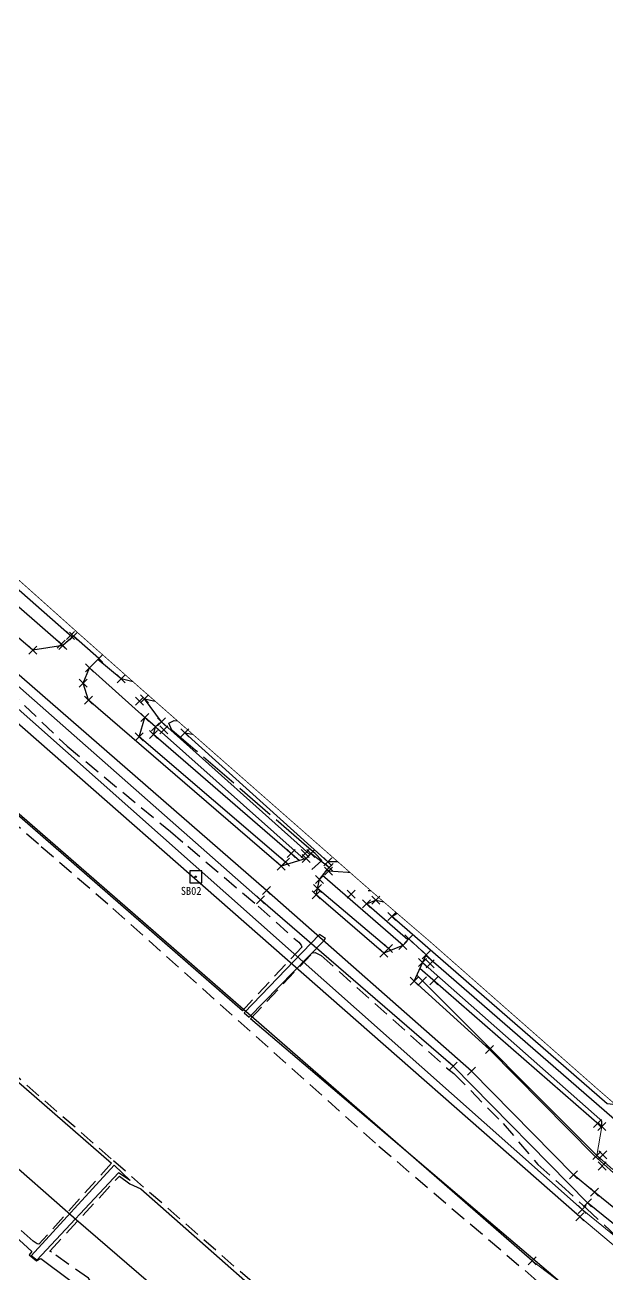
# Model space of a CAD drawing. Header units: millimetres. Extents: x 209513 to 211421, y 268482 to 269727.
# Drawn here: x 209997.9 to 210070.6, y 268813.5 to 268969.6 of the extents above; entities that cross this region are included whole.
import ezdxf

# ---------------------------------------------------------------- set-up
doc = ezdxf.new("R2010")
doc.units = ezdxf.units.MM
doc.header["$MEASUREMENT"] = 0
doc.header["$PDMODE"] = 3
doc.header["$PDSIZE"] = 0.5
for name, pattern in [('AD0023', [6, 5, -1]), ('AD0024', [3, 2, -1]), ('AZ071', [3, 2, -1])]:
    doc.linetypes.add(name, pattern=pattern)
doc.layers.add('00-구역계', color=8, linetype='CONTINUOUS', plot=False)
doc.layers.add('BOX', color=8, linetype='CONTINUOUS', lineweight=0)
doc.layers.add('측점', color=8, linetype='CONTINUOUS', lineweight=0)
for name, color, linetype in [('수준점', 8, 'CONTINUOUS'), ('측구', 8, 'CONTINUOUS'), ('콘크리트포장', 8, 'CONTINUOUS'), ('현황', 8, 'CONTINUOUS'), ('현황-height', 8, 'CONTINUOUS'), ('현황1', 8, 'CONTINUOUS')]:
    doc.layers.add(name, color=color, linetype=linetype)
doc.styles.get("Standard").update_dxf_attribs({"font": 'GulimChe.ttf'})

# ---------------------------------------------------------------- blocks, each defined once
blk = doc.blocks.new('수준점')
at = {"layer": '수준점', "linetype": 'Continuous'}
blk.add_lwpolyline([(-0.75, -0.75), (0.75, -0.75), (0.75, 0.75), (-0.75, 0.75), (-0.75, -0.75)], dxfattribs=at)
blk.add_circle((0, 0), 0.08333333333333333, dxfattribs=at)

msp = doc.modelspace()

# ---------------------------------------------------------------- linework, layer by layer
at = {"layer": '00-구역계', "ltscale": 16, "const_width": 0.1, "flags": 128}
msp.add_lwpolyline([(210079.313, 268828.079), (210069.5, 268836.567), (210048.412, 268855.119), (210042.195, 268860.453), (210039.294, 268862.982), (210012.217, 268886.767), (210004.543, 268893.569), (209997.092, 268900.223), (209986.458, 268909.697), (209984.662, 268910.926), (209957.389, 268935.379), (209944.709, 268946.687), (209935.827, 268953.442), (209916.997, 268970.032)], dxfattribs=at)
at = {"layer": 'BOX', "lineweight": 0}
for p, q in [((210069.333, 268828.333, 17.528), (210069.956, 268831.982, 15.576)), ((210071.334, 268826.602, 17.568), (210069.333, 268828.333, 17.528))]:
    msp.add_line(p, q, dxfattribs=at)
at = {"layer": '측구', "lineweight": -3}
for p, q in [((210002.388, 268892.232, 16.073), (209961.763, 268927.573, 16.036)), ((210069.705, 268832.894, 15.591), (210047.5439714949, 268852.4515753864, 15.65)), ((210069.929, 268832.632, 15.595), (210069.705, 268832.894, 15.591)), ((210069.956, 268831.982, 15.576), (210069.929, 268832.632, 15.595))]:
    msp.add_line(p, q, dxfattribs=at)
at = {"layer": '측구', "lineweight": -3, "extrusion": (0.008901036813600239, 0.03095306631341683, 0.9994812050406153), "elevation": 10208.29695003013}
msp.add_lwpolyline([(-127520.7205178397, -316290.2593709764), (-127519.1360317076, -316290.2168817606), (-127515.6738712348, -316291.7242975086)], dxfattribs=at)
at = {"layer": '측구', "lineweight": -3}
for points in [[(210003.7571928771, 268893.1104674762, 16.1193552725134), (209957.573, 268933.717, 16.039), (209957.573, 268933.717, 16.039), (209955.819, 268934.534, 15.108), (209936.494, 268951.51, 15.486), (209908.521, 268976.102, 15.518), (209895.236, 268987.721, 15.551), (209894.516, 268988.315, 16.045)], [(210032.7517213558, 268865.3600601858, 15.41951275646007), (210014.187, 268881.881, 15.365), (210012.851, 268883.062, 16.053), (210005.899, 268889.256, 16.12)], [(210033.4608506443, 268865.9375647755, 15.43772804178096), (210014.91, 268882.5, 15.483), (210012.804, 268885.385, 16.104), (210014.1272143675, 268885.0890279672, 16.08167701183392)], [(210045.1056449679, 268854.5743899902, 15.49331900035367), (210035.0534061628, 268863.3136633968, 15.42661319942937)], [(210038.205, 268863.679, 15.442), (210035.808, 268863.842, 15.432), (210035.6262276864, 268864.0042886317, 15.43244360168394)], [(210045.69516213, 268855.2705659376, 15.50374877893275), (210040.533, 268859.793, 15.42), (210041.713, 268860.235, 15.451)], [(210079.534, 268827.011, 15.664), (210078.525, 268826.74, 15.638), (210047.9369204192, 268853.3071394786, 15.53922256324832)]]:
    msp.add_polyline3d(points, dxfattribs=at)
at = {"layer": '측점', "lineweight": -3}
for p in [(210002.388, 268892.232, 16.073), (210003.553, 268893.29, 16.119), (210003.903, 268893.24, 16.135), (209998.853, 268891.482, 16.471), (210002.586, 268892.07, 16.193), (210005.899, 268889.256, 16.12), (210007.067, 268890.417, 16.079), (210009.859, 268887.894, 16.095), (210005.123, 268887.342, 16.405), (210005.792, 268885.235, 16.399), (210012.153, 268885.12, 14.575), (210012.804, 268885.385, 16.104), (210012.851, 268883.062, 16.053), (210014.187, 268881.881, 15.365), (210014.91, 268882.5, 15.483), (210015.1944278136, 268881.5324447015, 14.73), (210012.107, 268880.631, 16.432), (210013.899, 268880.935, 15.472), (210017.822, 268881.152, 15.413), (210031.127, 268866.052, 15.479), (210032.865, 268866.089, 14.816), (210033.596, 268866.086, 15.569), (210029.874, 268864.478, 16.301), (210030.406, 268864.968, 16.344), (210033.006, 268865.438, 15.637), (210035.716, 268865.015, 15.619), (210035.886, 268864.312, 15.616), (210034.649, 268862.81, 15.9), (210035.808, 268863.842, 15.432), (210028.032, 268861.46, 16.404), (210034.424546988, 268861.6999145609, 16.25616119233018), (210038.63, 268861.005, 14.819), (210027.271, 268860.281, 16.69), (210034.262, 268860.896, 16.307), (210040.533, 268859.793, 15.42), (210041.713, 268860.235, 15.451), (210043.709, 268858.21, 15.488), (210045.809, 268855.405, 15.591), (210042.699, 268853.625, 16.106), (210043.279, 268854.219, 16.12), (210045.096, 268854.563, 15.674), (210047.986, 268853.414, 15.667), (210047.5439714949, 268852.4515753864, 15.65), (210048.474, 268852.272, 14.884), (210046.48, 268850.135, 16.176), (210047.525, 268850.179, 16.19), (210048.946, 268850.167, 15.535), (210055.922, 268841.573, 16.391), (210051.388, 268839.483, 16.676), (210053.644, 268838.888, 16.428), (210069.425, 268832.322, 15.682), (210069.956, 268831.982, 15.576), (210069.333, 268828.333, 17.528), (210070.075, 268828.405), (210069.988, 268827.029), (210066.429, 268825.934, 17.705), (210069.046, 268823.754, 17.693), (210068.174, 268822.428, 17.988), (210067.204, 268820.688, 18.702), (210067.499, 268821.614, 18.576), (210061.237, 268815.192, 23.905)]:
    msp.add_point(p, dxfattribs=at)
at = {"layer": '콘크리트포장', "lineweight": -3}
for points in [[(210101.309, 268784.337, 17.825), (210103.155, 268786.724, 17.65), (210105.128, 268790.095, 17.235), (210105.107, 268794.294, 16.91), (210099.201, 268799.376, 16.896), (210069.046, 268823.754, 17.693), (210066.429, 268825.934, 17.705), (210053.644, 268838.888, 16.428), (210028.032, 268861.46, 16.404), (209996.508, 268888.878, 16.53), (209970.583, 268911.019, 16.624), (209954.609, 268923.583, 17.156), (209940.307, 268937.621, 16.736), (209922.76, 268953.425, 16.689), (209919.9880000002, 268955.079, 16.87699999998815)], [(210071.417, 268826.17, 17.688), (210068.992, 268828.341, 17.75), (210055.922, 268841.573, 16.391), (210046.48, 268850.135, 16.176), (210047.986, 268853.414, 15.667), (210045.809, 268855.405, 15.591), (210045.096, 268854.563, 15.674), (210042.699, 268853.625, 16.106), (210034.262, 268860.896, 16.307), (210034.649, 268862.81, 15.9), (210035.252, 268863.561, 15.554), (210035.886, 268864.312, 15.616), (210033.596, 268866.086, 15.569), (210033.006, 268865.438, 15.637), (210029.874, 268864.478, 16.301), (210005.792, 268885.235, 16.399), (210005.123, 268887.342, 16.405), (210005.899, 268889.256, 16.12), (210007.067, 268890.417, 16.079), (210003.903, 268893.24, 16.135), (210002.586, 268892.07, 16.193), (209998.853, 268891.482, 16.471), (209972.995, 268913.601, 16.585)]]:
    msp.add_polyline3d(points, dxfattribs=at)
at = {"layer": '현황', "lineweight": -3, "extrusion": (0.2035539924073572, 0.2235784463385808, 0.9531938158149433)}
msp.add_line((210043.57590456, 268853.9681524727, 16.11543428835284), (210034.424546988, 268861.6999145609, 16.25616119233018), dxfattribs=at)
at = {"layer": '현황', "lineweight": -3}
msp.add_line((210041.713, 268860.235, 15.451), (210042.6873320705, 268860.030593813, 15.4848428959811), dxfattribs=at)
at = {"layer": '현황', "lineweight": 0}
for p, q in [((210100.716, 268794.35, 18.5), (210067.499, 268821.614, 18.576)), ((210067.204, 268820.688, 18.702), (210102.33, 268790.975, 18.621)), ((210094.81, 268789.668, 22.482), (210061.237, 268815.192, 23.905))]:
    msp.add_line(p, q, dxfattribs=at)
at = {"layer": '현황', "linetype": 'AD0024'}
for points in [[(210117.7538404583, 268735.7154414549), (210114.34092991, 268738.375576827), (210097.06101367, 268752.535899694), (210046.571263607, 268794.786819844), (210008.631462265, 268827.927490263), (209963.889931363, 268866.922992263), (209952.811745969, 268876.578430574), (209925.721872943, 268899.4988645), (209921.511903285, 268904.048934929), (209918.621912141, 268906.078978544), (209910.561919288, 268910.139093089), (209901.911920225, 268913.889212885), (209892.321930629, 268918.919348314), (209879.89196027, 268926.949528064), (209876.531947069, 268927.169569081), (209876.131942065, 268926.879572793), (209875.971937634, 268926.539573448), (209875.921933932, 268926.219572863), (209876.001930833, 268925.899570721), (209876.231928756, 268925.609566894), (209882.871889298, 268919.139462972), (209895.351836849, 268909.009273236), (209904.101793759, 268901.349136487), (209912.381759747, 268894.739008446)], [(209933.652188548, 268925.018876526), (209961.742043811, 268899.988425825), (209999.892936317, 268866.964025039), (210008.841809282, 268859.217644675), (210042.08162972, 268829.517065379), (210095.651358862, 268783.906103627), (210117.7186831647, 268766.1885750643)]]:
    msp.add_lwpolyline(points, dxfattribs=at)
at = {"layer": '현황', "linetype": 'Continuous'}
for points in [[(210025.021740753, 268846.427373794), (210001.41317824, 268866.965757943), (209969.512021559, 268894.71830634)], [(210017.822, 268881.152), (210018.806257128, 268880.9788594826)], [(209933.828, 268874.039), (209941.783386687, 268866.897796933), (209943.121582738, 268865.708503924), (209942.751577114, 268865.348507006), (209943.571572728, 268864.608493455), (209944.071579381, 268865.00848891), (209947.361561429, 268862.008434279), (209956.884131973, 268854.024894195), (209966.313927128, 268845.15668271), (209971.034652671, 268840.908281634), (209986.102211373, 268827.92730914), (209998.721290113, 268816.357561727), (209998.371283805, 268815.927564188), (209999.311279602, 268815.167548156), (209999.831285125, 268815.457542781), (210006.911258304, 268810.177423765)], [(209953.15173139, 268875.108419767), (209954.601722633, 268873.708395389), (209956.091722829, 268873.108374069), (209963.20435524, 268866.922210875), (210008.671456362, 268827.377486984)], [(210036.9454832243, 268865.0449859848), (210035.716, 268865.015)], [(210044.051953493, 268857.847192096), (210043.709, 268858.21), (210044.3605700886, 268858.5950056534)], [(210115.831281983, 268769.145743432), (210026.021733952, 268845.407355725)], [(210071.6995625268, 268834.6644333305), (210070.5988709455, 268834.7820792378)], [(210009.651443052, 268825.777466234), (210010.961438182, 268824.807444344), (210012.34143727, 268824.167423186), (210035.891312402, 268803.437007509), (210069.071145135, 268775.246411048), (210092.67103093, 268755.785978909), (210105.350967901, 268745.235742379), (210117.7543036089, 268735.3139984747)]]:
    msp.add_lwpolyline(points, dxfattribs=at)
at = {"layer": '현황', "lineweight": -3, "extrusion": (-0.005199207858200642, 0.004612442564291061, 0.9999758465139237), "elevation": 166.3152143865087}
msp.add_lwpolyline([(210064.7562545632, 268823.7064577977), (209991.9977232503, 268888.252144394)], dxfattribs=at)
at = {"layer": '현황', "lineweight": -3, "extrusion": (0.0750840272327767, 0.08738164415170484, 0.9933412490780057), "elevation": 39279.31646893104}
msp.add_lwpolyline([(15923.43117816845, -338534.4338275543), (15947.54100329042, -338534.4981722268), (15947.93909277333, -338535.4096708621)], dxfattribs=at)
at = {"layer": '현황', "linetype": 'Continuous', "extrusion": (-0.006348677164726486, 0.00572530476177441, 0.9999634569241233), "elevation": 221.5036259415689}
msp.add_lwpolyline([(210031.5821617439, 268868.1534903575), (210013.6872145254, 268884.2907548422)], dxfattribs=at)
at = {"layer": '현황', "lineweight": -3, "extrusion": (-0.06160743474020069, -0.2330426572594438, 0.9705130827980577), "elevation": -75581.63453917202}
msp.add_lwpolyline([(134346.1040809763, 304372.1278076414), (134345.8529546428, 304372.0322200602)], dxfattribs=at)
at = {"layer": '현황'}
msp.add_lwpolyline([(210040.725969567, 268861.458679485), (210041.0761928022, 268861.4283407112)], dxfattribs=at)
at = {"layer": '현황', "linetype": 'Continuous', "extrusion": (-0.0009537644976267602, 0.0008309715997454555, 0.9999991999094217), "elevation": 38.56929188255036}
msp.add_lwpolyline([(210070.5181386801, 268834.842846352), (210043.6282369365, 268858.270775203)], dxfattribs=at)
at = {"layer": '현황', "color": 8, "linetype": 'Continuous'}
msp.add_lwpolyline([(210025.251738685, 268846.147369407), (210025.881735539, 268845.607358552), (210035.181883258, 268855.137290056), (210035.411887848, 268855.457288832), (210034.6818901, 268855.95730073), (210025.251738685, 268846.147369407)], dxfattribs=at)
at = {"layer": '현황', "lineweight": -3, "extrusion": (-0.03059468065318987, 0.03064799126694726, 0.9990618930511916), "elevation": 1829.555800789795}
msp.add_lwpolyline([(-338595.4913013295, -41803.6313475002), (-338595.4913013295, -41835.52277578946)], dxfattribs=at)
at = {"layer": '현황', "lineweight": -3, "extrusion": (-0.004080011352914283, 0.003555242081779158, 0.999985356773338), "elevation": 114.3601155815495}
msp.add_lwpolyline([(210068.2532686991, 268833.1676066819), (210045.5103641355, 268852.9850386378)], dxfattribs=at)
at = {"layer": '현황', "color": 8, "linetype": 'Continuous'}
msp.add_lwpolyline([(210010.981442809, 268825.21744615), (210009.551446806, 268826.157469443), (209999.341280729, 268815.257548206), (209998.611283327, 268815.787560362), (210009.021455165, 268827.127481192)], close=True, dxfattribs=at)
at = {"layer": '현황', "lineweight": -3}
for points in [[(210061.237, 268815.192, 23.905), (209988.694, 268878.282, 23.265), (209913.17, 268943.965, 23.494), (209894.659, 268959.476, 23.36)], [(210105.1155901854, 268792.5763719778, 17.14887410483197), (210068.174, 268822.428, 17.988), (210051.388, 268839.483, 16.676), (210027.271, 268860.281, 16.69), (209995.897, 268887.959, 16.784), (209969.697, 268910.009, 16.787), (209954.334, 268922.53, 17.396), (209939.827, 268936.89, 16.935), (209920.67, 268953.947, 16.899), (209916.232, 268955.883, 17.049)], [(210067.204, 268820.688, 18.702), (209994.08, 268884.824, 18.135), (209924.563, 268946.266, 18.547), (209917.828, 268952.352, 18.339), (209915.298, 268953.488, 18.24)], [(210030.6872435295, 268864.7272700474, 16.34264749819128), (210012.107, 268880.631, 16.432), (210012.851, 268883.062, 16.053)]]:
    msp.add_polyline3d(points, dxfattribs=at)
at = {"layer": '현황1', "flags": 128}
msp.add_lwpolyline([(209704.006968091, 269082.2897157199), (209718.1056363465, 269070.0562902436), (209745.9744988734, 269045.8800627714), (209765.8883860267, 269028.5689119519), (209779.8618069725, 269016.2648317612), (209806.1154862763, 268993.3626325125), (209830.8191789865, 268971.7717338658), (209857.4855285042, 268948.6275700837), (209884.437976539, 268925.0235543189), (209901.2959983509, 268910.2362743446), (209930.3193040951, 268884.8557170505), (209954.9093911228, 268863.3833290059), (209984.2841986899, 268837.8154423946), (210004.254691757, 268820.3275184938), (210026.243605242, 268801.396260232), (210033.1339636055, 268795.4821221816), (210045.6441084218, 268784.7098667924), (210069.1282158789, 268765.1943097948), (210094.0017341295, 268744.4246202614)], dxfattribs=at)
at = {"layer": '현황1', "linetype": 'AZ071'}
for points in [[(209969.512021559, 268894.71830634), (209976.83214089, 268902.508253031), (209977.16214307, 268902.568249285), (209978.152140793, 268901.948234271), (209978.652137698, 268901.458225847), (209993.452064915, 268888.697982815), (210003.132007098, 268879.457817379), (210016.061948044, 268868.79760219), (210018.192329652, 268866.984881181), (210026.991894577, 268859.497416637), (210032.061867375, 268854.977328795), (210032.361864846, 268854.62732315), (210032.45186248, 268854.377320692), (210025.021740753, 268846.427373794)], [(210008.671456362, 268827.377486984), (209999.581303778, 268817.247554873), (209999.37130328, 268817.287557814), (209998.871304808, 268817.627566019), (209985.541377276, 268829.597797405), (209976.171422907, 268837.557956018), (209964.301492852, 268848.778160015), (209954.641551859, 268858.128325056), (209945.451592765, 268865.658474399), (209945.051593469, 268865.888480438), (209945.942488627, 268866.902536693), (209953.15173139, 268875.108419767)], [(210026.021733952, 268845.407355725), (210033.811860636, 268853.657299635), (210034.101862277, 268853.687296111), (210034.871861539, 268853.307284324), (210050.551776492, 268839.297008944), (210051.451772525, 268838.576993463), (210057.611730927, 268832.356880044), (210061.961693146, 268827.216795337), (210064.911677135, 268824.596742472), (210068.031658961, 268821.716685781), (210072.981629943, 268817.136595408)], [(210075.241064248, 268765.57627292), (210074.711061707, 268765.556280005), (210074.681058785, 268765.306278992), (210079.991032185, 268760.846181322), (210079.871028754, 268760.586181469), (210079.761025702, 268760.356181651), (210078.871010309, 268759.326187894), (210075.820974767, 268757.336218186), (210075.260969867, 268757.116224586), (210069.930961789, 268758.476305066), (210064.150987061, 268763.006409197), (210054.22104796, 268772.376595559), (210044.371105126, 268781.406777168), (210034.281158056, 268790.176958828), (210023.881199688, 268798.077138336), (210013.221251406, 268807.017324893), (210006.121280882, 268812.537445926), (210005.791284497, 268812.997452547), (210001.191300022, 268816.25752895), (210001.00130017, 268816.347531876), (210000.991301009, 268816.427532403), (210009.651443052, 268825.777466234)]]:
    msp.add_lwpolyline(points, dxfattribs=at)
at = {"layer": '현황1', "linetype": 'AD0023'}
msp.add_lwpolyline([(210033.7068947471, 268864.0507522673), (210034.9573165426, 268865.1978501765), (210034.101999933, 268866.08736151), (210033.040961267, 268867.001803665), (210019.122074936, 268878.997616066), (210016.202089083, 268881.477665052), (210015.852097005, 268882.337673779), (210016.492103692, 268882.677667568), (210016.9046432562, 268882.649276661)], dxfattribs=at)

# ---------------------------------------------------------------- block references
at = {"layer": '수준점'}
msp.add_blockref('수준점', (210019.204, 268863.167, 18.489), dxfattribs=at)

# ---------------------------------------------------------------- texts
at = {"layer": '현황-height'}
msp.add_text('SB02', height=1, dxfattribs=at).set_placement((210017.3312147183, 268860.8970488656))

doc.saveas('drawing.dxf')
